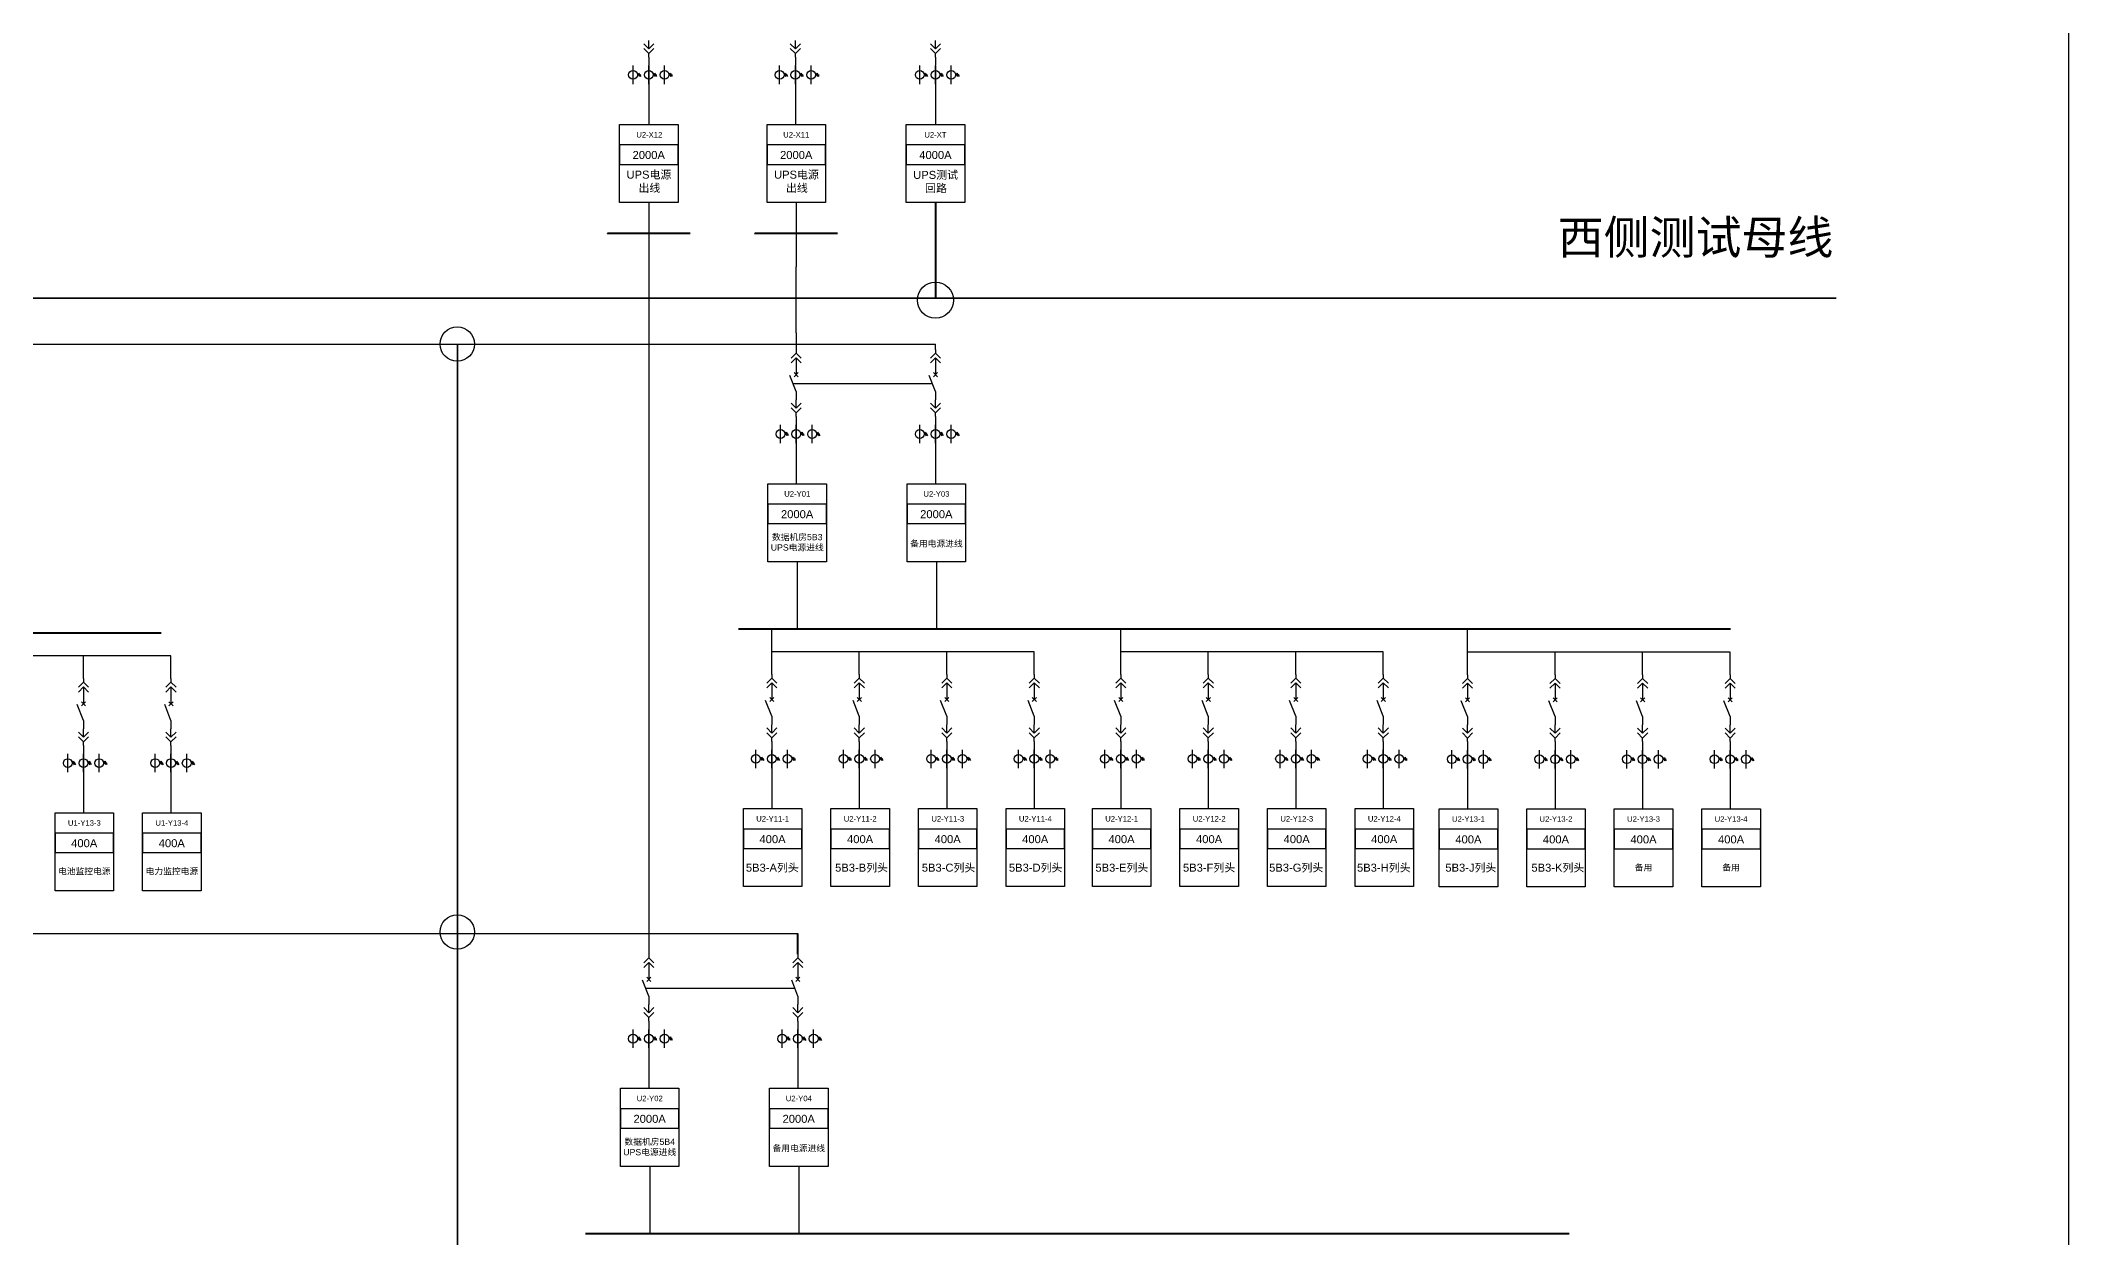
# Model space of a CAD drawing. Header units: millimetres. Extents: x -3460 to -460, y 6070 to 9130.
# Drawn here: x -1666.8 to -1486.1, y 6210.8 to 6317.4 of the extents above; entities that cross this region are included whole.
import ezdxf
from ezdxf.enums import TextEntityAlignment as Align

# ---------------------------------------------------------------- set-up
doc = ezdxf.new("R2010")
doc.units = ezdxf.units.MM
doc.header["$LTSCALE"] = 1000
doc.header["$MEASUREMENT"] = 0
doc.linetypes.add('HIDDEN', pattern=[0.375, 0.25, -0.125])
doc.styles.get("Standard").update_dxf_attribs({"font": 'arial.ttf'})

# ---------------------------------------------------------------- blocks, each defined once
blk = doc.blocks.new('DYDQAA04')
at = {"color": 0}
for points in [[(0, -3.5), (0, 0)], [(-2.12, -1.38), (0, -3.5)], [(-2.12, -3.38), (0, -5.5)], [(2.12, -1.38), (0, -3.5)], [(2.12, -3.38), (0, -5.5)], [(0, -7), (0, -5.5)]]:
    blk.add_lwpolyline(points, dxfattribs=at)
blk = doc.blocks.new('DYDQAA09')
at = {"color": 0}
blk.add_lwpolyline([(0, 0), (0, -3.5)], dxfattribs=at)
blk.add_lwpolyline([(0, 0), (0, -3.5)], dxfattribs=at)
blk.add_lwpolyline([(0, 0), (0, -3.5)], dxfattribs=at)
blk.add_lwpolyline([(0, 0), (0, -3.5)], dxfattribs=at)
blk.add_lwpolyline([(0, 0), (0, -3.5)], dxfattribs=at)
blk.add_lwpolyline([(0, 0), (0, -3.5)], dxfattribs=at)
blk.add_lwpolyline([(0, 0), (0, -3.5)], dxfattribs=at)
blk.add_lwpolyline([(0, 0), (0, -3.5)], dxfattribs=at)
blk.add_lwpolyline([(0, 0), (0, -3.5)], dxfattribs=at)
blk = doc.blocks.new('A$C03DD39B5')
for p, q in [((417, 475), (283, 392)), ((417, 422), (283, 339)), ((350, 333), (350, 467))]:
    blk.add_line(p, q)
blk.add_lwpolyline([(700, 167), (0, 167)])
blk.add_circle((350, 167), 167)
blk = doc.blocks.new('DYDQAA05')
at = {"color": 0}
blk.add_lwpolyline([(0, 0), (0, -7)], dxfattribs=at)
blk = doc.blocks.new('DYDQAA03')
at = {"color": 0}
for points in [[(0, 0), (0, -1.5)], [(-2.12, -3.62), (0, -1.5)], [(-2.12, -5.62), (0, -3.5)], [(2.12, -3.62), (0, -1.5)], [(2.12, -5.62), (0, -3.5)], [(0, -3.5), (0, -7)]]:
    blk.add_lwpolyline(points, dxfattribs=at)
blk = doc.blocks.new('DYDQ0201')
at = {"color": 0}
for points in [[(0.86, -0.86), (-0.86, 0.86)], [(-0.86, -0.86), (0.86, 0.86)], [(0, -7), (-2.61, -0.37)]]:
    blk.add_lwpolyline(points, dxfattribs=at)

msp = doc.modelspace()

# ---------------------------------------------------------------- linework, layer by layer
for p, q in [((-1612.58, 6315.17, -28017.89), (-1612.58, 6313.53, -28017.89)), ((-1599.53, 6315.17, -28017.89), (-1599.53, 6313.53, -28017.89)), ((-1587.05, 6315.17, -28017.89), (-1587.05, 6313.53, -28017.89)), ((-1612.58, 6313.53, -28017.89), (-1612.58, 6309.96, -28017.89)), ((-1599.53, 6313.53, -28017.89), (-1599.53, 6309.96, -28017.89)), ((-1587.05, 6313.53, -28017.89), (-1587.05, 6309.96, -28017.89)), ((-1612.58, 6303.01, -28017.89), (-1612.58, 6297.29, -28017.89)), ((-1599.45, 6303.01, -28049.38), (-1599.45, 6297.29, -28049.38)), ((-1612.58, 6297.29, -29401.17), (-1612.58, 6236, -29401.17)), ((-1599.45, 6291.39, -30785.48), (-1599.45, 6297.29, -29402.2)), ((-1599.45, 6283.15, -28584.26), (-1599.45, 6281.51, -28584.26)), ((-1599.45, 6281.51, -28584.26), (-1599.45, 6277.94, -28584.26)), ((-1599.36, 6270.99, -28615.75), (-1599.36, 6265, -28144.2)), ((-1601.63, 6260.93, -29527.48), (-1601.63, 6265, -28144.2)), ((-1570.54, 6260.93, -29527.48), (-1570.54, 6265, -28144.2)), ((-1539.65, 6260.91, -29527.48), (-1539.65, 6264.98, -28144.2)), ((-1662.95, 6262.6, -17535.37), (-1670.75, 6262.6, -18227.01)), ((-1662.95, 6260.57, -17535.37), (-1662.95, 6262.6, -17535.37)), ((-1655.15, 6262.6, -16843.73), (-1662.95, 6262.6, -17535.37)), ((-1655.15, 6260.57, -16843.73), (-1655.15, 6262.6, -16843.73)), ((-1593.83, 6262.97, -28144.2), (-1601.63, 6262.97, -28835.84)), ((-1593.83, 6260.93, -28144.2), (-1593.83, 6262.97, -28144.2)), ((-1586.03, 6262.97, -27452.57), (-1593.83, 6262.97, -28144.2)), ((-1586.03, 6260.93, -27452.57), (-1586.03, 6262.97, -27452.57)), ((-1578.24, 6262.97, -26760.93), (-1586.03, 6262.97, -27452.57)), ((-1578.24, 6260.93, -26760.93), (-1578.24, 6262.97, -26760.93)), ((-1562.74, 6262.97, -28144.2), (-1570.54, 6262.97, -28835.84)), ((-1562.74, 6260.93, -28144.2), (-1562.74, 6262.97, -28144.2)), ((-1554.95, 6262.97, -27452.57), (-1562.74, 6262.97, -28144.2)), ((-1554.95, 6260.93, -27452.57), (-1554.95, 6262.97, -27452.57)), ((-1547.15, 6262.97, -26760.93), (-1554.95, 6262.97, -27452.57)), ((-1547.15, 6260.93, -26760.93), (-1547.15, 6262.97, -26760.93)), ((-1531.85, 6262.94, -28144.2), (-1539.65, 6262.94, -28835.84)), ((-1531.85, 6260.91, -28144.2), (-1531.85, 6262.94, -28144.2)), ((-1524.05, 6262.94, -27452.57), (-1531.85, 6262.94, -28144.2)), ((-1524.05, 6260.91, -27452.57), (-1524.05, 6262.94, -27452.57)), ((-1516.25, 6262.94, -26760.93), (-1524.05, 6262.94, -27452.57)), ((-1516.25, 6260.91, -26760.93), (-1516.25, 6262.94, -26760.93)), ((-1662.95, 6253.82, -15334.15), (-1662.95, 6252.18, -15334.15)), ((-1655.15, 6253.82, -14642.52), (-1655.15, 6252.18, -14642.52)), ((-1601.63, 6254.19, -27326.27), (-1601.63, 6252.55, -27326.27)), ((-1601.63, 6252.55, -27326.27), (-1601.63, 6248.98, -27326.27)), ((-1593.83, 6254.19, -25942.99), (-1593.83, 6252.55, -25942.99)), ((-1593.83, 6252.55, -25942.99), (-1593.83, 6248.98, -25942.99)), ((-1586.03, 6254.19, -25251.35), (-1586.03, 6252.55, -25251.35)), ((-1586.03, 6252.55, -25251.35), (-1586.03, 6248.98, -25251.35)), ((-1578.24, 6254.19, -24559.71), (-1578.24, 6252.55, -24559.71)), ((-1578.24, 6252.55, -24559.71), (-1578.24, 6248.98, -24559.71)), ((-1570.54, 6254.19, -27326.27), (-1570.54, 6252.55, -27326.27)), ((-1570.54, 6252.55, -27326.27), (-1570.54, 6248.98, -27326.27)), ((-1562.74, 6254.19, -25942.99), (-1562.74, 6252.55, -25942.99)), ((-1562.74, 6252.55, -25942.99), (-1562.74, 6248.98, -25942.99)), ((-1554.95, 6254.19, -25251.35), (-1554.95, 6252.55, -25251.35)), ((-1554.95, 6252.55, -25251.35), (-1554.95, 6248.98, -25251.35)), ((-1547.15, 6254.19, -24559.71), (-1547.15, 6252.55, -24559.71)), ((-1547.15, 6252.55, -24559.71), (-1547.15, 6248.98, -24559.71)), ((-1539.65, 6254.16, -27326.27), (-1539.65, 6252.52, -27326.27)), ((-1539.65, 6252.52, -27326.27), (-1539.65, 6248.96, -27326.27)), ((-1531.85, 6254.16, -25942.99), (-1531.85, 6252.52, -25942.99)), ((-1531.85, 6252.52, -25942.99), (-1531.85, 6248.96, -25942.99)), ((-1524.05, 6254.16, -25251.35), (-1524.05, 6252.52, -25251.35)), ((-1524.05, 6252.52, -25251.35), (-1524.05, 6248.96, -25251.35)), ((-1516.25, 6254.16, -24559.71), (-1516.25, 6252.52, -24559.71)), ((-1516.25, 6252.52, -24559.71), (-1516.25, 6248.96, -24559.71)), ((-1662.95, 6252.18, -15334.15), (-1662.95, 6248.61, -15334.15)), ((-1655.15, 6252.18, -14642.52), (-1655.15, 6248.61, -14642.52)), ((-1612.58, 6229.25, -27199.96), (-1612.58, 6227.61, -27199.96)), ((-1612.58, 6227.61, -27199.96), (-1612.58, 6224.05, -27199.96)), ((-1612.5, 6217.09, -27231.44), (-1612.5, 6211.11, -26759.9))]:
    msp.add_line(p, q)
at = {"color": 1, "lineweight": 40}
for p, q in [((-1587.05, 6303.01, -28050.4), (-1587.05, 6294.48, -28050.4)), ((-1744.81, 6264.66, -16182.55), (-1656.02, 6264.66, -16182.55)), ((-1604.59, 6265, -28144.2), (-1516.23, 6265, -28144.2)), ((-1618.23, 6211.11, -28143.17), (-1530.59, 6211.11, -28143.17))]:
    msp.add_line(p, q, dxfattribs=at)
at = {"color": 1, "lineweight": 35}
msp.add_line((-1726.4, 6294.48, -18133.2), (-1506.82, 6294.48, -18133.2), dxfattribs=at)
at = {"color": 5, "lineweight": 30}
for p, q in [((-1726.4, 6290.39, -19846.05), (-1587.05, 6290.39, -30785.48)), ((-1739.52, 6237.84, -19924.04), (-1629.65, 6237.84, -41174.01)), ((-1629.65, 6237.84, -41174.01), (-1599.3, 6237.84, -29841.24))]:
    msp.add_line(p, q, dxfattribs=at)
at = {"color": 5, "lineweight": 35}
msp.add_line((-1629.64, 6290.31, 10669.78), (-1629.64, 6173.65, 10669.78), dxfattribs=at)
at = {"color": 5}
for p, q in [((-1587.05, 6289.9, -30785.48), (-1587.05, 6290.39, -30785.48)), ((-1587.05, 6283.15, -28584.26), (-1587.05, 6281.51, -28584.26)), ((-1587.05, 6281.51, -28584.26), (-1587.05, 6277.94, -28584.26)), ((-1586.96, 6270.99, -28615.75), (-1586.96, 6265, -28144.2)), ((-1599.3, 6229.25, -27640.03), (-1599.3, 6227.61, -27640.03)), ((-1599.3, 6227.61, -27640.03), (-1599.3, 6224.05, -27640.03)), ((-1599.22, 6217.09, -27671.51), (-1599.22, 6211.11, -27199.97))]:
    msp.add_line(p, q, dxfattribs=at)
at = {"linetype": 'HIDDEN', "ltscale": 2}
for p, q in [((-1599.72, 6286.88, -30785.48), (-1587.32, 6286.88, -30785.48)), ((-1612.86, 6232.98, -29841.24), (-1599.58, 6232.98, -29841.24))]:
    msp.add_line(p, q, dxfattribs=at)
at = {"color": 5, "lineweight": 40}
msp.add_line((-1599.3, 6236, -29841.24), (-1599.3, 6237.84, -29841.24), dxfattribs=at)
at = {"color": 1, "lineweight": 30, "ltscale": 0.002916}
msp.add_lwpolyline([(-1850, 6454.66), (-1486.12, 6454.66), (-1486.12, 6160), (-1850, 6160)], close=True, dxfattribs=at)
for points, elevation in [([(-1615.19, 6309.96), (-1609.98, 6309.96), (-1609.98, 6303.01), (-1615.19, 6303.01)], -28017.89), ([(-1602.05, 6309.96), (-1596.84, 6309.96), (-1596.84, 6303.01), (-1602.05, 6303.01)], -28049.38), ([(-1615.19, 6306.41), (-1609.98, 6306.41), (-1609.98, 6308.15), (-1615.19, 6308.15)], -28017.89), ([(-1602.05, 6306.41), (-1596.84, 6306.41), (-1596.84, 6308.15), (-1602.05, 6308.15)], -28049.38), ([(-1601.97, 6277.94), (-1596.76, 6277.94), (-1596.76, 6270.99), (-1601.97, 6270.99)], -28615.75), ([(-1601.97, 6274.39), (-1596.76, 6274.39), (-1596.76, 6276.13), (-1601.97, 6276.13)], -28615.75), ([(-1604.16, 6248.98), (-1598.95, 6248.98), (-1598.95, 6242.03), (-1604.16, 6242.03)], -27357.75), ([(-1596.36, 6248.98), (-1591.15, 6248.98), (-1591.15, 6242.03), (-1596.36, 6242.03)], -25974.48), ([(-1588.56, 6248.98), (-1583.35, 6248.98), (-1583.35, 6242.03), (-1588.56, 6242.03)], -25282.84), ([(-1580.76, 6248.98), (-1575.55, 6248.98), (-1575.55, 6242.03), (-1580.76, 6242.03)], -24591.2), ([(-1573.07, 6248.98), (-1567.86, 6248.98), (-1567.86, 6242.03), (-1573.07, 6242.03)], -27357.75), ([(-1565.27, 6248.98), (-1560.06, 6248.98), (-1560.06, 6242.03), (-1565.27, 6242.03)], -25974.48), ([(-1557.47, 6248.98), (-1552.26, 6248.98), (-1552.26, 6242.03), (-1557.47, 6242.03)], -25282.84), ([(-1549.67, 6248.98), (-1544.46, 6248.98), (-1544.46, 6242.03), (-1549.67, 6242.03)], -24591.2), ([(-1542.17, 6248.96), (-1536.96, 6248.96), (-1536.96, 6242), (-1542.17, 6242)], -27357.75), ([(-1534.37, 6248.96), (-1529.16, 6248.96), (-1529.16, 6242), (-1534.37, 6242)], -25974.48), ([(-1526.57, 6248.96), (-1521.36, 6248.96), (-1521.36, 6242), (-1526.57, 6242)], -25282.84), ([(-1518.77, 6248.96), (-1513.56, 6248.96), (-1513.56, 6242), (-1518.77, 6242)], -24591.2), ([(-1665.47, 6248.61), (-1660.27, 6248.61), (-1660.27, 6241.66), (-1665.47, 6241.66)], -15365.64), ([(-1657.68, 6248.61), (-1652.47, 6248.61), (-1652.47, 6241.66), (-1657.68, 6241.66)], -14674), ([(-1604.16, 6245.43), (-1598.95, 6245.43), (-1598.95, 6247.16), (-1604.16, 6247.16)], -27357.75), ([(-1596.36, 6245.43), (-1591.15, 6245.43), (-1591.15, 6247.16), (-1596.36, 6247.16)], -25974.48), ([(-1588.56, 6245.43), (-1583.35, 6245.43), (-1583.35, 6247.16), (-1588.56, 6247.16)], -25282.84), ([(-1580.76, 6245.43), (-1575.55, 6245.43), (-1575.55, 6247.16), (-1580.76, 6247.16)], -24591.2), ([(-1573.07, 6245.43), (-1567.86, 6245.43), (-1567.86, 6247.16), (-1573.07, 6247.16)], -27357.75), ([(-1565.27, 6245.43), (-1560.06, 6245.43), (-1560.06, 6247.16), (-1565.27, 6247.16)], -25974.48), ([(-1557.47, 6245.43), (-1552.26, 6245.43), (-1552.26, 6247.16), (-1557.47, 6247.16)], -25282.84), ([(-1549.67, 6245.43), (-1544.46, 6245.43), (-1544.46, 6247.16), (-1549.67, 6247.16)], -24591.2), ([(-1542.17, 6245.4), (-1536.96, 6245.4), (-1536.96, 6247.14), (-1542.17, 6247.14)], -27357.75), ([(-1534.37, 6245.4), (-1529.16, 6245.4), (-1529.16, 6247.14), (-1534.37, 6247.14)], -25974.48), ([(-1526.57, 6245.4), (-1521.36, 6245.4), (-1521.36, 6247.14), (-1526.57, 6247.14)], -25282.84), ([(-1518.77, 6245.4), (-1513.56, 6245.4), (-1513.56, 6247.14), (-1518.77, 6247.14)], -24591.2), ([(-1665.47, 6245.06), (-1660.27, 6245.06), (-1660.27, 6246.8), (-1665.47, 6246.8)], -15365.64), ([(-1657.68, 6245.06), (-1652.47, 6245.06), (-1652.47, 6246.8), (-1657.68, 6246.8)], -14674), ([(-1615.11, 6224.05), (-1609.9, 6224.05), (-1609.9, 6217.09), (-1615.11, 6217.09)], -27231.44), ([(-1615.11, 6220.49), (-1609.9, 6220.49), (-1609.9, 6222.23), (-1615.11, 6222.23)], -27231.44)]:
    msp.add_lwpolyline(points, close=True, dxfattribs=dict(elevation=elevation))
at = {"color": 1, "elevation": -28050.4}
for points in [[(-1589.65, 6309.96), (-1584.44, 6309.96), (-1584.44, 6303.01), (-1589.65, 6303.01)], [(-1589.65, 6306.41), (-1584.44, 6306.41), (-1584.44, 6308.15), (-1589.65, 6308.15)]]:
    msp.add_lwpolyline(points, close=True, dxfattribs=at)
at = {"color": 1, "lineweight": 40, "ltscale": 100}
for points, elevation in [([(-1608.9, 6300.26), (-1616.27, 6300.26), (-1616.27, 6300.26)], -38518.91), ([(-1595.76, 6300.26), (-1603.13, 6300.26), (-1603.13, 6300.26)], -38550.4)]:
    msp.add_lwpolyline(points, dxfattribs=dict(at, elevation=elevation))
at = {"color": 5}
for points, elevation in [([(-1589.57, 6277.94), (-1584.36, 6277.94), (-1584.36, 6270.99), (-1589.57, 6270.99)], -28615.75), ([(-1589.57, 6274.39), (-1584.36, 6274.39), (-1584.36, 6276.13), (-1589.57, 6276.13)], -28615.75), ([(-1601.82, 6224.05), (-1596.61, 6224.05), (-1596.61, 6217.09), (-1601.82, 6217.09)], -27671.51), ([(-1601.82, 6220.49), (-1596.61, 6220.49), (-1596.61, 6222.23), (-1601.82, 6222.23)], -27671.51)]:
    msp.add_lwpolyline(points, close=True, dxfattribs=dict(at, elevation=elevation))
at = {"color": 1, "lineweight": 30}
msp.add_circle((-1587.05, 6294.3, -16843.73), 1.61, dxfattribs=at)
at = {"color": 5, "lineweight": 30}
for centre in [(-1629.65, 6290.39, -27440.6), (-1629.65, 6237.98, -27440.6)]:
    msp.add_circle(centre, 1.53, dxfattribs=at)

# ---------------------------------------------------------------- block references
at = {"xscale": 0.2128954749704126, "yscale": 0.2128954749704126, "zscale": 0.2128954749704126}
for name, p in [('DYDQAA04', (-1612.58, 6317.45, -30219.11)), ('DYDQAA09', (-1612.58, 6315.96, -30219.11)), ('DYDQAA04', (-1599.53, 6317.45, -30219.11)), ('DYDQAA09', (-1599.53, 6315.96, -30219.11)), ('DYDQAA04', (-1587.05, 6317.45, -30219.11)), ('DYDQAA09', (-1587.05, 6315.96, -30219.11)), ('DYDQAA05', (-1599.45, 6291.39, -30785.48)), ('DYDQAA03', (-1599.45, 6289.9, -30785.48)), ('DYDQ0201', (-1599.45, 6287.66, -30785.48)), ('DYDQAA09', (-1599.45, 6288.41, -30785.48)), ('DYDQAA04', (-1599.45, 6285.43, -30785.48)), ('DYDQAA09', (-1599.45, 6286.17, -30785.48)), ('DYDQAA09', (-1599.45, 6283.94, -30785.48)), ('DYDQAA03', (-1662.95, 6260.57, -17535.37)), ('DYDQAA03', (-1655.15, 6260.57, -16843.73)), ('DYDQAA03', (-1601.63, 6260.93, -29527.48)), ('DYDQAA03', (-1593.83, 6260.93, -28144.2)), ('DYDQAA03', (-1586.03, 6260.93, -27452.57)), ('DYDQAA03', (-1578.24, 6260.93, -26760.93)), ('DYDQAA03', (-1570.54, 6260.93, -29527.48)), ('DYDQAA03', (-1562.74, 6260.93, -28144.2)), ('DYDQAA03', (-1554.95, 6260.93, -27452.57)), ('DYDQAA03', (-1547.15, 6260.93, -26760.93)), ('DYDQAA03', (-1539.65, 6260.91, -29527.48)), ('DYDQAA03', (-1531.85, 6260.91, -28144.2)), ('DYDQAA03', (-1524.05, 6260.91, -27452.57)), ('DYDQAA03', (-1516.25, 6260.91, -26760.93)), ('DYDQ0201', (-1662.95, 6258.33, -17535.37)), ('DYDQAA09', (-1662.95, 6259.08, -17535.37)), ('DYDQ0201', (-1655.15, 6258.33, -16843.73)), ('DYDQAA09', (-1655.15, 6259.08, -16843.73)), ('DYDQ0201', (-1601.63, 6258.7, -29527.48)), ('DYDQAA09', (-1601.63, 6259.44, -29527.48)), ('DYDQ0201', (-1593.83, 6258.7, -28144.2)), ('DYDQAA09', (-1593.83, 6259.44, -28144.2)), ('DYDQ0201', (-1586.03, 6258.7, -27452.57)), ('DYDQAA09', (-1586.03, 6259.44, -27452.57)), ('DYDQ0201', (-1578.24, 6258.7, -26760.93)), ('DYDQAA09', (-1578.24, 6259.44, -26760.93)), ('DYDQ0201', (-1570.54, 6258.7, -29527.48)), ('DYDQAA09', (-1570.54, 6259.44, -29527.48)), ('DYDQ0201', (-1562.74, 6258.7, -28144.2)), ('DYDQAA09', (-1562.74, 6259.44, -28144.2)), ('DYDQ0201', (-1554.95, 6258.7, -27452.57)), ('DYDQAA09', (-1554.95, 6259.44, -27452.57)), ('DYDQ0201', (-1547.15, 6258.7, -26760.93)), ('DYDQAA09', (-1547.15, 6259.44, -26760.93)), ('DYDQ0201', (-1539.65, 6258.67, -29527.48)), ('DYDQAA09', (-1539.65, 6259.42, -29527.48)), ('DYDQ0201', (-1531.85, 6258.67, -28144.2)), ('DYDQAA09', (-1531.85, 6259.42, -28144.2)), ('DYDQ0201', (-1524.05, 6258.67, -27452.57)), ('DYDQAA09', (-1524.05, 6259.42, -27452.57)), ('DYDQ0201', (-1516.25, 6258.67, -26760.93)), ('DYDQAA09', (-1516.25, 6259.42, -26760.93)), ('DYDQAA04', (-1662.95, 6256.1, -17535.37)), ('DYDQAA09', (-1662.95, 6256.84, -17535.37)), ('DYDQAA04', (-1655.15, 6256.1, -16843.73)), ('DYDQAA09', (-1655.15, 6256.84, -16843.73)), ('DYDQAA04', (-1601.63, 6256.46, -29527.48)), ('DYDQAA09', (-1601.63, 6257.21, -29527.48)), ('DYDQAA04', (-1593.83, 6256.46, -28144.2)), ('DYDQAA09', (-1593.83, 6257.21, -28144.2)), ('DYDQAA04', (-1586.03, 6256.46, -27452.57)), ('DYDQAA09', (-1586.03, 6257.21, -27452.57)), ('DYDQAA04', (-1578.24, 6256.46, -26760.93)), ('DYDQAA09', (-1578.24, 6257.21, -26760.93)), ('DYDQAA04', (-1570.54, 6256.46, -29527.48)), ('DYDQAA09', (-1570.54, 6257.21, -29527.48)), ('DYDQAA04', (-1562.74, 6256.46, -28144.2)), ('DYDQAA09', (-1562.74, 6257.21, -28144.2)), ('DYDQAA04', (-1554.95, 6256.46, -27452.57)), ('DYDQAA09', (-1554.95, 6257.21, -27452.57)), ('DYDQAA04', (-1547.15, 6256.46, -26760.93)), ('DYDQAA09', (-1547.15, 6257.21, -26760.93)), ('DYDQAA04', (-1539.65, 6256.44, -29527.48)), ('DYDQAA09', (-1539.65, 6257.18, -29527.48)), ('DYDQAA04', (-1531.85, 6256.44, -28144.2)), ('DYDQAA09', (-1531.85, 6257.18, -28144.2)), ('DYDQAA04', (-1524.05, 6256.44, -27452.57)), ('DYDQAA09', (-1524.05, 6257.18, -27452.57)), ('DYDQAA04', (-1516.25, 6256.44, -26760.93)), ('DYDQAA09', (-1516.25, 6257.18, -26760.93)), ('DYDQAA09', (-1662.95, 6254.61, -17535.37)), ('DYDQAA09', (-1655.15, 6254.61, -16843.73)), ('DYDQAA09', (-1601.63, 6254.97, -29527.48)), ('DYDQAA09', (-1593.83, 6254.97, -28144.2)), ('DYDQAA09', (-1586.03, 6254.97, -27452.57)), ('DYDQAA09', (-1578.24, 6254.97, -26760.93)), ('DYDQAA09', (-1570.54, 6254.97, -29527.48)), ('DYDQAA09', (-1562.74, 6254.97, -28144.2)), ('DYDQAA09', (-1554.95, 6254.97, -27452.57)), ('DYDQAA09', (-1547.15, 6254.97, -26760.93)), ('DYDQAA09', (-1539.65, 6254.95, -29527.48)), ('DYDQAA09', (-1531.85, 6254.95, -28144.2)), ('DYDQAA09', (-1524.05, 6254.95, -27452.57)), ('DYDQAA09', (-1516.25, 6254.95, -26760.93)), ('DYDQAA03', (-1612.58, 6236, -29401.17)), ('DYDQAA09', (-1612.58, 6234.51, -29401.17)), ('DYDQ0201', (-1612.58, 6233.76, -29401.17)), ('DYDQAA04', (-1612.58, 6231.53, -29401.17)), ('DYDQAA09', (-1612.58, 6232.27, -29401.17)), ('DYDQAA09', (-1612.58, 6230.04, -29401.17))]:
    msp.add_blockref(name, p, dxfattribs=at)
at = {"linetype": 'Continuous', "xscale": 0.002338875, "yscale": 0.002338875, "zscale": 0.002338875, "rotation": 270}
for p in [(-1614.38, 6315.21, -28017.89), (-1612.97, 6315.21, -28017.89), (-1611.57, 6315.21, -28017.89), (-1601.32, 6315.21, -28017.89), (-1599.92, 6315.21, -28017.89), (-1598.51, 6315.21, -28017.89), (-1588.84, 6315.21, -28017.89), (-1587.44, 6315.21, -28017.89), (-1586.03, 6315.21, -28017.89), (-1601.24, 6283.19, -28584.26), (-1599.84, 6283.19, -28584.26), (-1598.43, 6283.19, -28584.26), (-1664.74, 6253.86, -15334.15), (-1663.34, 6253.86, -15334.15), (-1661.94, 6253.86, -15334.15), (-1656.94, 6253.86, -14642.52), (-1655.54, 6253.86, -14642.52), (-1654.14, 6253.86, -14642.52), (-1603.43, 6254.23, -27326.27), (-1602.02, 6254.23, -27326.27), (-1600.62, 6254.23, -27326.27), (-1595.63, 6254.23, -25942.99), (-1594.22, 6254.23, -25942.99), (-1592.82, 6254.23, -25942.99), (-1587.83, 6254.23, -25251.35), (-1586.42, 6254.23, -25251.35), (-1585.02, 6254.23, -25251.35), (-1580.03, 6254.23, -24559.71), (-1578.63, 6254.23, -24559.71), (-1577.22, 6254.23, -24559.71), (-1572.34, 6254.23, -27326.27), (-1570.93, 6254.23, -27326.27), (-1569.53, 6254.23, -27326.27), (-1564.54, 6254.23, -25942.99), (-1563.13, 6254.23, -25942.99), (-1561.73, 6254.23, -25942.99), (-1556.74, 6254.23, -25251.35), (-1555.34, 6254.23, -25251.35), (-1553.93, 6254.23, -25251.35), (-1548.94, 6254.23, -24559.71), (-1547.54, 6254.23, -24559.71), (-1546.13, 6254.23, -24559.71), (-1541.44, 6254.2, -27326.27), (-1540.04, 6254.2, -27326.27), (-1538.63, 6254.2, -27326.27), (-1533.64, 6254.2, -25942.99), (-1532.24, 6254.2, -25942.99), (-1530.83, 6254.2, -25942.99), (-1525.84, 6254.2, -25251.35), (-1524.44, 6254.2, -25251.35), (-1523.03, 6254.2, -25251.35), (-1518.04, 6254.2, -24559.71), (-1516.64, 6254.2, -24559.71), (-1515.23, 6254.2, -24559.71), (-1614.38, 6229.29, -27199.96), (-1612.97, 6229.29, -27199.96), (-1611.57, 6229.29, -27199.96)]:
    msp.add_blockref('A$C03DD39B5', p, dxfattribs=at)
at = {"color": 5, "xscale": 0.2128954749704126, "yscale": 0.2128954749704126, "zscale": 0.2128954749704126}
for name, p in [('DYDQAA03', (-1587.05, 6289.9, -30785.48)), ('DYDQ0201', (-1587.05, 6287.66, -30785.48)), ('DYDQAA09', (-1587.05, 6288.41, -30785.48)), ('DYDQAA04', (-1587.05, 6285.43, -30785.48)), ('DYDQAA09', (-1587.05, 6286.17, -30785.48)), ('DYDQAA09', (-1587.05, 6283.94, -30785.48)), ('DYDQAA03', (-1599.3, 6236, -29841.24)), ('DYDQAA09', (-1599.3, 6234.51, -29841.24)), ('DYDQ0201', (-1599.3, 6233.76, -29841.24)), ('DYDQAA04', (-1599.3, 6231.53, -29841.24)), ('DYDQAA09', (-1599.3, 6232.27, -29841.24)), ('DYDQAA09', (-1599.3, 6230.04, -29841.24))]:
    msp.add_blockref(name, p, dxfattribs=at)
at = {"color": 5, "linetype": 'Continuous', "xscale": 0.002338875, "yscale": 0.002338875, "zscale": 0.002338875, "rotation": 270}
for p in [(-1588.84, 6283.19, -28584.26), (-1587.44, 6283.19, -28584.26), (-1586.03, 6283.19, -28584.26), (-1601.09, 6229.29, -27640.03), (-1599.69, 6229.29, -27640.03), (-1598.29, 6229.29, -27640.03)]:
    msp.add_blockref('A$C03DD39B5', p, dxfattribs=at)

# ---------------------------------------------------------------- texts
at = {"lineweight": 0}
for s, height, p in [('U2-X12', 0.49, (-1612.54, 6308.8, -27293.75)), ('U2-X11', 0.49, (-1599.45, 6308.8, -27325.23)), ('2000A', 0.713, (-1612.59, 6306.89, -29401.17)), ('2000A', 0.713, (-1599.45, 6306.89, -29432.66)), ('2000A', 0.713, (-1599.37, 6274.87, -29999.03)), ('400A', 0.713, (-1662.88, 6245.54, -16748.92)), ('400A', 0.713, (-1655.08, 6245.54, -16057.28)), ('400A', 0.713, (-1601.56, 6245.9, -28741.03)), ('400A', 0.713, (-1593.76, 6245.9, -27357.75)), ('400A', 0.713, (-1585.96, 6245.9, -26666.12)), ('400A', 0.713, (-1578.16, 6245.9, -25974.48)), ('400A', 0.713, (-1570.47, 6245.9, -28741.03)), ('400A', 0.713, (-1562.67, 6245.9, -27357.75)), ('400A', 0.713, (-1554.87, 6245.9, -26666.12)), ('400A', 0.713, (-1547.07, 6245.9, -25974.48)), ('400A', 0.713, (-1539.57, 6245.88, -28741.03)), ('400A', 0.713, (-1531.77, 6245.88, -27357.75)), ('400A', 0.713, (-1523.97, 6245.88, -26666.12)), ('400A', 0.713, (-1516.17, 6245.88, -25974.48)), ('5B3-A列头', 0.713, (-1601.58, 6243.36, -22928.89)), ('5B3-B列头', 0.713, (-1593.63, 6243.36, -22928.89)), ('5B3-C列头', 0.713, (-1585.88, 6243.36, -22928.89)), ('5B3-D列头', 0.713, (-1578.12, 6243.36, -22928.89)), ('5B3-E列头', 0.713, (-1570.44, 6243.36, -22928.89)), ('5B3-F列头', 0.713, (-1562.67, 6243.36, -22928.89)), ('5B3-G列头', 0.713, (-1554.91, 6243.36, -47410.51)), ('5B3-H列头', 0.713, (-1547.11, 6243.36, -47410.51)), ('5B3-J列头', 0.713, (-1539.35, 6243.36, -22928.89)), ('5B3-K列头', 0.713, (-1531.6, 6243.36, -22928.89)), ('2000A', 0.713, (-1612.51, 6220.97, -28614.72))]:
    msp.add_text(s, height=height, dxfattribs=at).set_placement(p, align=Align.CENTER)
at = {"color": 1, "lineweight": 0}
for s, height, p in [('U2-XT', 0.49, (-1587.05, 6308.8, -27326.26)), ('4000A', 0.713, (-1587.05, 6306.89, -29433.68))]:
    msp.add_text(s, height=height, dxfattribs=at).set_placement(p, align=Align.CENTER)
at = {"color": 5, "lineweight": 0}
for p in [(-1586.97, 6274.87, -29999.03), (-1599.23, 6220.97, -29054.79)]:
    msp.add_text('2000A', height=0.713, dxfattribs=at).set_placement(p, align=Align.CENTER)
at = {"width": 5.2091}
for s, insert, char_height, attachment_point in [('\\pi0.62243;UPS{\\fSimSun|b0|i0|c134|p2;电源\\P\\pi1.68468;出线}', (-1615.19, 6305.85, -30595.84), 0.7128, 1), ('\\pi0.62243;UPS{\\fSimSun|b0|i0|c134|p2;电源\\P\\pi1.68468;出线}', (-1602.05, 6305.85, -29338.87), 0.7128, 1), ('U2-Y01', (-1599.36, 6277.03, -28615.75), 0.49, 5), ('{\\fSimSun|b0|i0|c134|p2;\\H0.78125x;数据机房\\fArial|b0|i0|c0|p34;5B3 \\PUPS\\fSimSun|b0|i0|c134|p2;电源进线\\P}', (-1599.36, 6272.69, -28615.75), 0.7128, 5), ('U1-Y13-3\\P', (-1662.87, 6247.7, -15365.64), 0.49, 5), ('U1-Y13-4\\P', (-1655.07, 6247.7, -14674), 0.49, 5), ('U2-Y11-1', (-1601.55, 6248.07, -27357.75), 0.49, 5), ('U2-Y11-2', (-1593.75, 6248.07, -25974.48), 0.49, 5), ('U2-Y11-3', (-1585.95, 6248.07, -25282.84), 0.49, 5), ('U2-Y11-4', (-1578.15, 6248.07, -24591.2), 0.49, 5), ('U2-Y12-1', (-1570.46, 6248.07, -27357.75), 0.49, 5), ('U2-Y12-2', (-1562.66, 6248.07, -25974.48), 0.49, 5), ('U2-Y12-3', (-1554.86, 6248.07, -25282.84), 0.49, 5), ('U2-Y12-4', (-1547.06, 6248.07, -24591.2), 0.49, 5), ('U2-Y13-1', (-1539.57, 6248.05, -27357.75), 0.49, 5), ('U2-Y13-2', (-1531.77, 6248.05, -25974.48), 0.49, 5), ('U2-Y13-3', (-1523.97, 6248.05, -25282.84), 0.49, 5), ('U2-Y13-4', (-1516.17, 6248.05, -24591.2), 0.49, 5), ('{\\fSimSun|b0|i0|c134|p2;\\H0.78125x;电池监控电源}', (-1662.87, 6243.36, -15365.64), 0.7128, 5), ('{\\fSimSun|b0|i0|c134|p2;\\H0.78125x;电力监控电源}', (-1655.07, 6243.36, -14674), 0.7128, 5), ('{\\fSimSun|b0|i0|c134|p2;\\H0.78125x;备用\\P}', (-1523.97, 6243.7, -25282.84), 0.7128, 5), ('{\\fSimSun|b0|i0|c134|p2;\\H0.78125x;备用\\P}', (-1516.17, 6243.7, -24591.2), 0.7128, 5), ('U2-Y02', (-1612.5, 6223.14, -26760.92), 0.49, 5), ('{\\fSimSun|b0|i0|c134|p2;数据机房}5B4\\PUPS{\\fSimSun|b0|i0|c134|p2;电源进线}', (-1612.5, 6218.79, -28520.93), 0.5569, 5)]:
    msp.add_mtext(s, dxfattribs=dict(at, insert=insert, char_height=char_height, attachment_point=attachment_point))
at = {"color": 1, "attachment_point": 1}
for s, insert, char_height, width in [('\\pi0.62044;UPS{\\fSimSun|b0|i0|c134|p2;测试\\P\\pi1.67472;回路}', (-1589.65, 6305.83, -28050.4), 0.7128, 5.2091), ('西侧测试母线', (-1531.61, 6301.41, 26801.32), 3, 35.8664)]:
    msp.add_mtext(s, dxfattribs=dict(at, insert=insert, char_height=char_height, width=width))
at = {"color": 5, "width": 5.2091, "attachment_point": 5}
for s, insert, char_height in [('U2-Y03', (-1586.96, 6277.03, -28615.75), 0.49), ('{\\fSimSun|b0|i0|c134|p2;\\H0.78125x;备用电源进线\\P}', (-1586.96, 6272.57, -28615.75), 0.7128), ('U2-Y04', (-1599.22, 6223.14, -27671.51), 0.49), ('{\\fSimSun|b0|i0|c134|p2;\\H0.78125x;备用电源进线\\P}', (-1599.22, 6218.67, -27671.51), 0.7128)]:
    msp.add_mtext(s, dxfattribs=dict(at, insert=insert, char_height=char_height))

doc.saveas('drawing.dxf')
